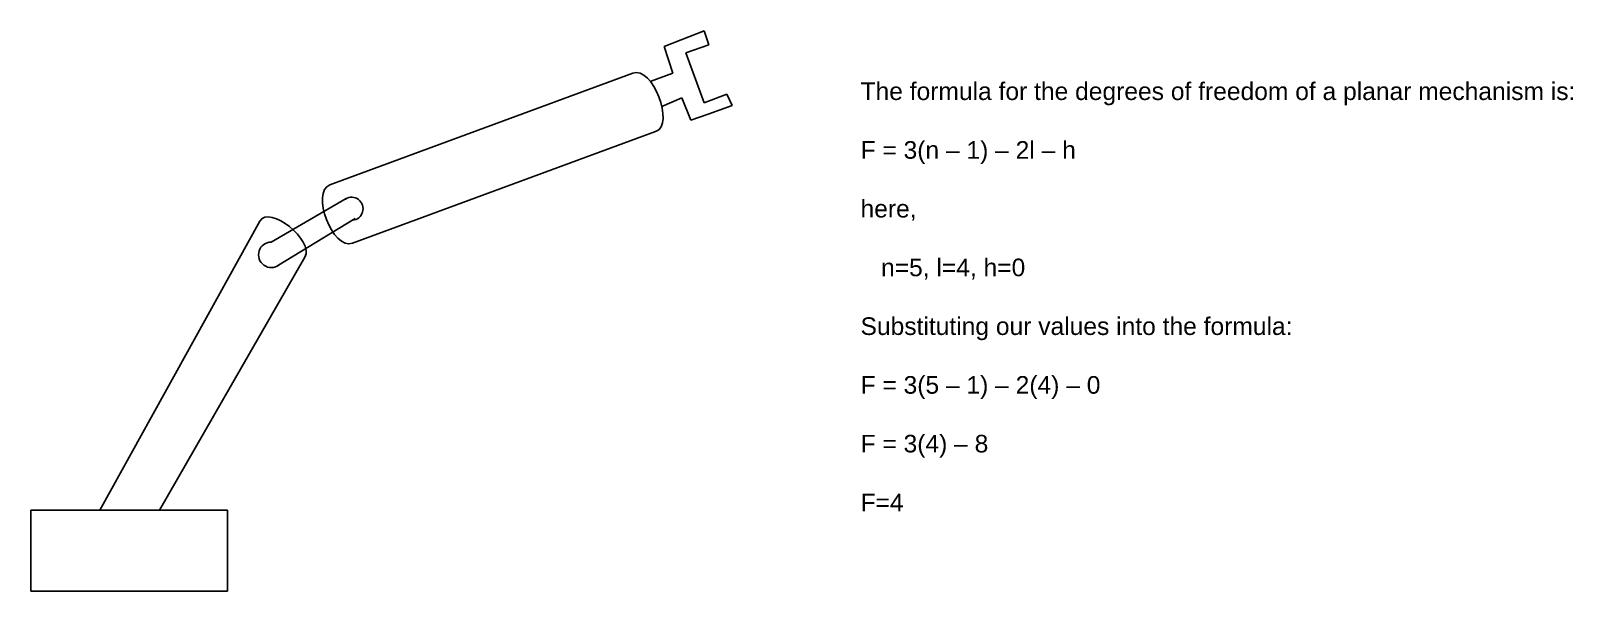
# Model space of a CAD drawing. Header units: millimetres. Extents: x 16.3 to 55.9, y 6.4 to 20.7.
import ezdxf

# ---------------------------------------------------------------- set-up
doc = ezdxf.new("R2010")
doc.units = ezdxf.units.MM
doc.header["$MEASUREMENT"] = 0
doc.styles.get("Standard").update_dxf_attribs({"font": 'arial.ttf'})

msp = doc.modelspace()

# ---------------------------------------------------------------- linework, layer by layer
for p, q in [((32.974, 20.512), (33.564, 20.744)), ((33.564, 20.744), (33.681, 20.387)), ((32.534, 20.339), (32.974, 20.512)), ((32.76, 19.66), (32.534, 20.339)), ((33.681, 20.387), (33.096, 20.177)), ((33.096, 20.177), (33.56, 18.899)), ((23.947, 16.793), (31.728, 19.66)), ((32.177, 19.448), (32.76, 19.66)), ((34.145, 19.121), (33.56, 18.899)), ((34.279, 18.825), (34.145, 19.121)), ((32.987, 19.021), (32.477, 18.8)), ((33.222, 18.451), (32.987, 19.021)), ((33.666, 18.608), (34.279, 18.825)), ((33.666, 18.608), (33.222, 18.451)), ((24.527, 15.29), (32.316, 18.157)), ((22.442, 15.322), (24.368, 16.438)), ((18.034, 8.437), (22.151, 15.858)), ((22.585, 14.699), (24.593, 15.923)), ((19.573, 8.437), (23.306, 14.935)), ((16.263, 8.437), (16.263, 6.36)), ((16.263, 8.437), (18.034, 8.437)), ((18.034, 8.437), (19.573, 8.437)), ((19.573, 8.437), (21.32, 8.437)), ((21.32, 6.36), (21.32, 8.437)), ((16.263, 6.36), (21.32, 6.36))]:
    msp.add_line(p, q)
for centre, radius, start, end in [((24.505, 16.177), 0.295, 274.1234, 122.3298), ((22.442, 14.994), 0.328, 90, 306.7995)]:
    msp.add_arc(centre, radius, start, end)
for points in [[(31.728, 19.66), (32.233, 19.846), (32.821, 18.343), (32.316, 18.157)], [(23.947, 16.793), (23.444, 16.607), (24.023, 15.105), (24.527, 15.29)], [(22.151, 15.858), (22.39, 16.289), (23.551, 15.362), (23.306, 14.935)]]:
    msp.add_open_spline(points, degree=3)

# ---------------------------------------------------------------- texts
at = {"insert": (37.581, 19.421), "char_height": 0.45234, "attachment_point": 1}
msp.add_mtext_dynamic_manual_height_columns('The formula for the degrees of freedom of a planar mechanism is:\\P\\PF = 3(n – 1) – 2l – h\\P\\Phere,\\P\\P   n=5, l=4, h=0\\P\\PSubstituting our values into the formula:\\P\\PF = 3(5 – 1) – 2(4) – 0\\P\\PF = 3(4) – 8\\P\\PF=4', width=37.82358, gutter_width=2.262, heights=[28.622], dxfattribs=at)

doc.saveas('drawing.dxf')
